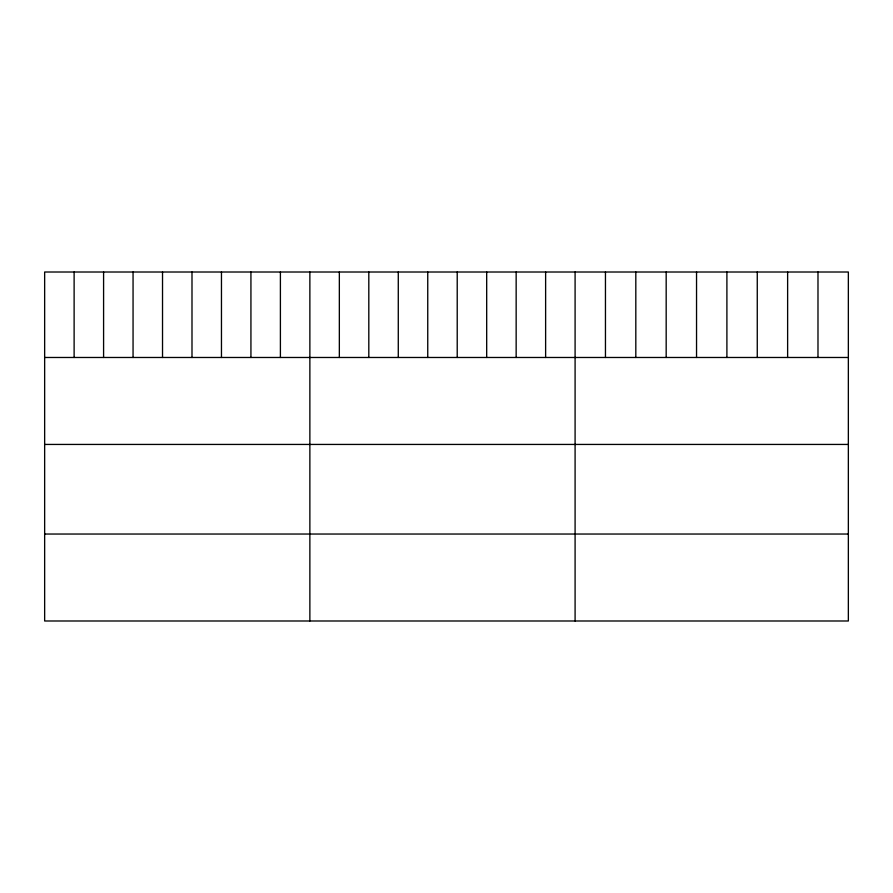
<?xml version="1.0" encoding="UTF-8"?>
<svg xmlns="http://www.w3.org/2000/svg" width="893" height="893" viewBox="0 0 893 893"><rect width="100%" height="100%" fill="white"/><g stroke="black" fill="none" stroke-linecap="round" stroke-linejoin="round"><path stroke-width="1.34" d="M848.35 357.479L848.35 620.992L44.65 620.992L44.65 272.008L848.35 272.008L848.35 357.479L44.65 357.479M44.65 444.435L848.35 444.435M44.65 534.036L848.35 534.036M817.988 272.008L817.988 357.479M787.626 272.008L787.626 357.479M757.264 272.008L757.264 357.479M726.902 272.008L726.902 357.479M696.54 272.008L696.54 357.479M666.178 272.008L666.178 357.479M635.816 272.008L635.816 357.479M605.454 272.008L605.454 357.479M575.092 272.008L575.092 620.992M545.623 272.008L545.623 357.479M516.154 272.008L516.154 357.479M486.685 272.008L486.685 357.479M457.216 272.008L457.216 357.479M427.747 272.008L427.747 357.479M398.278 272.008L398.278 357.479M368.809 272.008L368.809 357.479M339.34 272.008L339.34 357.479M309.871 272.008L309.871 620.992M280.402 272.008L280.402 357.479M250.933 272.008L250.933 357.479M221.464 272.008L221.464 357.479M191.995 272.008L191.995 357.479M162.526 272.008L162.526 357.479M133.057 272.008L133.057 357.479M103.588 272.008L103.588 357.479M74.119 272.008L74.119 357.479"/></g></svg>
